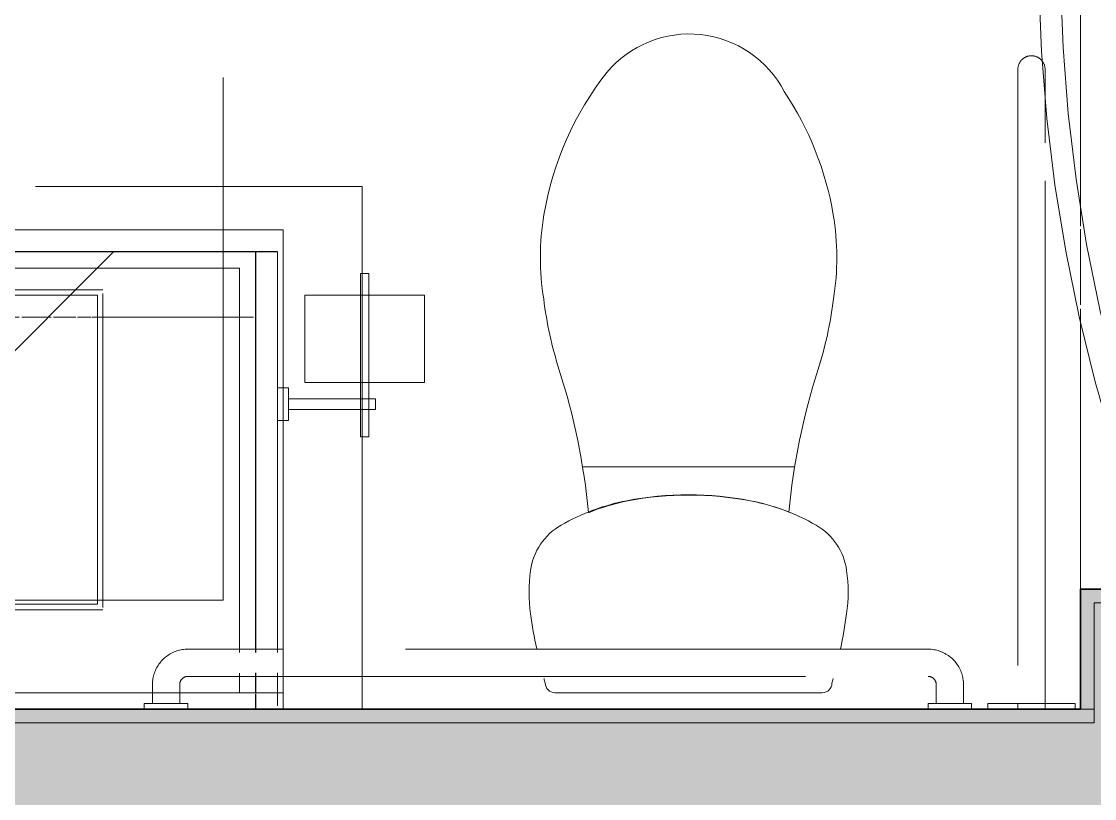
# Model space of a CAD drawing. Header units: inches. Extents: x 6 to 8416, y -388 to 6104.
# Drawn here: x 7450.9 to 7500.19, y 1162.08 to 1197.76 of the extents above; entities that cross this region are included whole.
import ezdxf

# ---------------------------------------------------------------- set-up
doc = ezdxf.new("R2010")
doc.units = ezdxf.units.IN
doc.header["$MEASUREMENT"] = 0
for name, pattern in [('Dash 1_16_', [48, 24, -24]), ('Hidden 1_16_', [36, 24, -12]), ('Hidden 3_16_', [13.5, 9, -4.5])]:
    doc.linetypes.add(name, pattern=pattern)
for name, color, linetype, lineweight in [('A-GENM', 13, 'Continuous', 18), ('A-WALL', 113, 'Continuous', 25), ('A-WALL-PATT', 111, 'Continuous', 35), ('I-WALL', 2, 'Continuous', 25), ('P-SANR-FIXT', 6, 'Continuous', 18), ('Q-CASE', 31, 'Continuous', 18), ('Q-SPCQ', 91, 'Continuous', 18)]:
    doc.layers.add(name, color=color, linetype=linetype, lineweight=lineweight)
pattern_1 = [(45, (-3315.637, -1166.186), (-16.97056, 16.97056), [])]

# ---------------------------------------------------------------- blocks, each defined once
blk = doc.blocks.new('PL BA Toilet-Unit-Two Piece-ICC ADA-AM - ICC Type B_ Side Approach_ Swing Up Bar-V939-LEVEL 3 - PLAN Copy 1 Copy 1')
at = {"layer": 'A-GENM', "linetype": 'Hidden 1_16_', "lineweight": 9}
for p, q in [((0, -5.5), (0, 0)), ((33, 0), (0, 0)), ((33, -24), (33, 0)), ((0, -17.776), (0, -5.5)), ((0, -18.375), (0, -17.776)), ((0, -22.036), (0, -18.566)), ((0, -23.078), (0, -22.178)), ((0, -46.672), (0, -23.078)), ((33, -24), (48, -24)), ((48, -56), (48, -24)), ((0, -47.204), (0, -46.672)), ((39.75, -46.75), (36, -50.5)), ((36.937, -49.563), (39.75, -46.75)), ((41.164, -48.164), (39.75, -46.75)), ((39.75, -46.75), (39.977, -46.977)), ((0, -51.923), (0, -47.263)), ((39.977, -46.977), (40.375, -47.375)), ((40.375, -47.375), (41.164, -48.164)), ((39.828, -49.5), (41.164, -48.164)), ((41.164, -48.164), (39.953, -49.375)), ((36, -50.5), (36.937, -49.563)), ((45.25, -49.5), (39.828, -49.5)), ((39.828, -49.5), (45.25, -49.5)), ((45.25, -51.5), (45.25, -49.5)), ((45.25, -49.5), (45.25, -51.5)), ((36, -50.5), (39.75, -54.25)), ((39.75, -54.25), (36, -50.5)), ((41.164, -52.836), (39.828, -51.5)), ((39.828, -51.5), (45.25, -51.5)), ((40.125, -51.5), (39.828, -51.5)), ((39.977, -51.648), (41.164, -52.836)), ((45.25, -51.5), (40.125, -51.5)), ((0, -56), (0, -51.974)), ((39.75, -54.25), (41.164, -52.836)), ((41.164, -52.836), (39.75, -54.25)), ((0, -56), (48, -56))]:
    blk.add_line(p, q, dxfattribs=at)
blk = doc.blocks.new('GM BA Vanity-Single - Lav Cab _ Apron-ICC ADA-AM - 33_ Sink Cab_End Panel - Forward-V841-LEVEL 3 - PLAN Copy 1 Copy 1')
at = {"layer": 'A-GENM'}
for p, q in [((0.75, 22), (0, 22)), ((0, 22), (0, 16)), ((0, 16), (0, 22)), ((0, 22), (0.75, 22)), ((0.75, 22), (0, 22)), ((0, 22), (0, 16)), ((0, 16), (0, 22)), ((0, 22), (0.75, 22)), ((0.75, 16), (0.75, 22)), ((0.75, 22), (0.75, 16)), ((1, 22), (0.75, 22)), ((0.75, 22), (1, 22)), ((35.25, 22), (1, 22)), ((1, 22), (35.25, 22)), ((35.25, 0.75), (35.25, 22)), ((35.25, 22), (35.25, 2.601)), ((8.281, 4.813), (8.281, 19)), ((8.281, 19), (26.719, 19)), ((26.719, 19), (8.281, 19)), ((8.281, 19), (8.281, 4.813)), ((26.719, 19), (26.719, 4.813)), ((26.719, 4.813), (26.719, 19)), ((0, 16), (0, 0)), ((0, 0.75), (0, 16)), ((0, 16), (0, 0.75)), ((0, 0.75), (0, 16)), ((0.75, 0), (0.75, 16)), ((0.75, 16), (0.75, 0.75)), ((16.746, 4.813), (8.281, 4.813)), ((8.281, 4.813), (16.746, 4.813)), ((16.975, 4.813), (16.746, 4.813)), ((16.746, 4.813), (16.975, 4.813)), ((17.386, 4.813), (16.975, 4.813)), ((16.975, 4.813), (17.386, 4.813)), ((17.999, 4.813), (17.531, 4.813)), ((17.531, 4.813), (17.999, 4.813)), ((18.254, 4.813), (17.999, 4.813)), ((17.999, 4.813), (18.254, 4.813)), ((26.719, 4.813), (18.254, 4.813)), ((18.254, 4.813), (26.719, 4.813)), ((35.25, 1.66), (35.25, 0.75)), ((0, 0), (0, 0.75)), ((35.25, 0.75), (0, 0.75)), ((0, 0.75), (0, 0)), ((0, 0), (0, 0.75)), ((0, 0.75), (0.75, 0.75)), ((0, 0.75), (0, 0)), ((0, 0), (0, 0.75)), ((0.75, 0.75), (0.75, 0)), ((0.75, 0.75), (35.25, 0.75)), ((35.25, 0), (35.25, 0.75)), ((35.25, 0.75), (35.25, 0)), ((35.25, 0), (35.25, 0.75)), ((35.25, 0.75), (35.25, 0)), ((0, 0), (0.75, 0)), ((0.75, 0), (0, 0)), ((0, 0), (35.25, 0)), ((0.75, 0), (0, 0)), ((0, 0), (0.75, 0)), ((0.75, 0), (0, 0)), ((35.25, 0), (0.75, 0)), ((0.75, 0), (35.25, 0)), ((35.25, 0), (0.75, 0))]:
    blk.add_line(p, q, dxfattribs=at)
blk = doc.blocks.new('SE BA Shower Curtain Rod-AM - 1_ Dia__ 76_ AFF-V746-LEVEL 3 - PLAN Copy 1 Copy 1')
at = {"layer": 'Q-SPCQ'}
for p, q in [((0.375, 1.5), (0, 1.5)), ((0, 1.5), (0, 0.75)), ((0, 1.5), (0, -1.5)), ((0.375, -1.5), (0.375, 1.5)), ((0.375, 0.75), (0.375, 1.5)), ((57, 1.5), (56.625, 1.5)), ((56.625, 1.5), (56.625, 0.75)), ((56.625, 1.5), (56.625, -1.5)), ((57, -1.5), (57, 1.5)), ((57, 0.75), (57, 1.5)), ((0, 0.75), (0, -0.75)), ((0.375, 0.605), (0.128, 0.512)), ((0.375, 0.521), (0.375, 0.75)), ((56.998, 0.464), (56.786, 0.544)), ((57, -0.75), (57, 0.75)), ((0.002, 0.464), (0.009, 0.449)), ((0.002, 0.464), (0.009, 0.449)), ((0.009, 0.449), (0.027, 0.402)), ((0.009, 0.449), (0.027, 0.402)), ((0.027, 0.402), (0.057, 0.328)), ((0.027, 0.402), (0.095, 0.232)), ((0.057, 0.328), (0.095, 0.232)), ((0.095, 0.232), (0.14, 0.12)), ((0.095, 0.232), (0.14, 0.12)), ((0.14, 0.12), (0.187, 0)), ((0.14, 0.12), (0.235, -0.12)), ((0.187, 0), (0.235, -0.12)), ((56.72, -0.232), (56.905, 0.232)), ((56.765, -0.12), (56.812, 0)), ((56.812, 0), (56.86, 0.12)), ((56.86, 0.12), (56.905, 0.232)), ((56.905, 0.232), (56.943, 0.328)), ((56.905, 0.232), (56.943, 0.328)), ((56.943, 0.328), (56.973, 0.402)), ((56.943, 0.328), (56.973, 0.402)), ((56.973, 0.402), (56.998, 0.464)), ((56.973, 0.402), (56.991, 0.449)), ((56.991, 0.449), (56.998, 0.464)), ((0.235, -0.12), (0.28, -0.232)), ((0.235, -0.12), (0.28, -0.232)), ((0.28, -0.232), (0.318, -0.328)), ((0.28, -0.232), (0.348, -0.402)), ((0.318, -0.328), (0.348, -0.402)), ((0.348, -0.402), (0.366, -0.449)), ((0.348, -0.402), (0.366, -0.449)), ((0.366, -0.449), (0.373, -0.464)), ((0.366, -0.449), (0.373, -0.464)), ((0.375, -0.75), (0.375, -0.391)), ((56.625, -0.391), (56.625, -0.75)), ((56.627, -0.464), (56.652, -0.402)), ((56.627, -0.464), (56.652, -0.402)), ((56.652, -0.402), (56.682, -0.328)), ((56.652, -0.402), (56.682, -0.328)), ((56.682, -0.328), (56.72, -0.232)), ((56.682, -0.328), (56.72, -0.232)), ((56.72, -0.232), (56.765, -0.12)), ((0, -0.75), (0, -1.5)), ((0.375, -1.5), (0.375, -0.75)), ((56.625, -0.75), (56.625, -1.5)), ((57, -1.5), (57, -0.75)), ((0, -1.5), (0.375, -1.5)), ((56.625, -1.5), (57, -1.5))]:
    blk.add_line(p, q, dxfattribs=at)
at = {"layer": 'Q-SPCQ', "flags": 128}
for points in [[(56.625, 0.604), (54.115, 1.547), (51.191, 2.513), (48.231, 3.362), (45.239, 4.091), (42.221, 4.7), (39.18, 5.189), (36.123, 5.555), (33.053, 5.798), (29.976, 5.919), (26.897, 5.916), (23.82, 5.791), (20.75, 5.542), (17.694, 5.171), (14.654, 4.678), (11.636, 4.063), (8.646, 3.329), (5.687, 2.475), (2.765, 1.504), (0.375, 0.605)], [(0.375, -0.464), (3.218, 0.604), (6.104, 1.558), (9.026, 2.395), (11.978, 3.115), (14.958, 3.716), (17.959, 4.198), (20.976, 4.56), (24.006, 4.8), (27.043, 4.919), (30.083, 4.916), (33.119, 4.792), (36.149, 4.547), (39.166, 4.181), (42.166, 3.694), (45.144, 3.088), (48.096, 2.363), (51.016, 1.52), (53.901, 0.562), (56.625, -0.464)]]:
    blk.add_lwpolyline(points, dxfattribs=at)
blk = doc.blocks.new('z Nested-Toilet-2 Piece - z Nested-Toilet-2 Piece-V976-LEVEL 3 - PLAN Copy 1 Copy 1')
at = {"layer": 'P-SANR-FIXT'}
for p, q in [((-4.871, 11.127), (4.871, 11.127)), ((6.142, 0.75), (-6.142, 0.75))]:
    blk.add_line(p, q, dxfattribs=at)
for centre, radius, start, end in [((0.025, 26.068), 4.932, 27.5724, 140.0633), ((7.716, 20.256), 14.569, 141.9559, 170.343), ((-7.716, 20.256), 14.569, 9.657, 33.7552), ((5.191, 20.738), 11.999, 170.5887, 189.1414), ((-5.191, 20.738), 11.999, 350.8586, 9.4113), ((10.95, 20.977), 17.735, 186.9497, 197.762), ((-10.95, 20.977), 17.735, 342.238, 353.0503), ((-35.243, 6.16), 30.776, 5.3307, 17.7984), ((35.243, 6.16), 30.776, 162.2016, 174.6223), ((-1.009, 0.027), 9.713, 100.8378, 119.9635), ((-0.935, 0.044), 9.694, 100.9973, 112.2131), ((0, -4.969), 14.81, 78.9622, 101.0378), ((0.023, -4.972), 14.801, 78.9962, 100.9333), ((1.009, 0.027), 9.713, 60.0365, 79.1622), ((1.014, 0.023), 9.709, 68.3062, 79.1105), ((-4.438, 5.975), 2.848, 119.9635, 172.0365), ((4.438, 5.975), 2.848, 7.9635, 60.0365), ((-0.11, 5.37), 7.218, 172.0365, 187.9635), ((0.11, 5.37), 7.218, 352.0365, 7.9635), ((15.604, 7.568), 23.085, 187.9635, 192), ((-15.604, 7.568), 23.085, 348, 352.0365), ((15.604, 7.568), 23.085, 195.5011, 196.0365), ((-6.142, 1.191), 0.441, 180, 270), ((6.142, 1.191), 0.441, 270, 0), ((-15.604, 7.568), 23.085, 343.9635, 344.4989)]:
    blk.add_arc(centre, radius, start, end, dxfattribs=at)
blk = doc.blocks.new('z Nested-Toilet Grab Bars - z Nested-Toilet Grab Bars-V977-LEVEL 3 - PLAN Copy 1 Copy 1')
at = {"layer": 'A-GENM', "linetype": 'Dash 1_16_', "lineweight": 9}
for p, q in [((-1.711, 29.691), (-1.699, 29.67)), ((-1.699, 29.67), (-1.687, 29.647)), ((-1.625, 28.707), (-1.625, 28.624)), ((-1.625, 28.601), (-1.625, 28.685)), ((-1.625, 28.624), (-1.625, 28.537)), ((-1.625, 28.513), (-1.625, 28.601)), ((-2.875, 26), (-2.875, 0.25)), ((-2.875, 26), (-2.875, 0.25)), ((-1.625, 0.25), (-1.625, 26)), ((-1.625, 0.25), (-1.625, 26)), ((-36.625, 2.75), (-41, 2.75)), ((-7, 2.75), (-36.625, 2.75)), ((-41, 1.5), (-36.625, 1.5)), ((-36.625, 1.5), (-7, 1.5)), ((-42.625, 1.125), (-42.625, 0.75)), ((-41.375, 0.75), (-41.375, 1.125)), ((-6.625, 1.125), (-6.625, 0.25)), ((-5.375, 0.25), (-5.375, 1.125)), ((-42.625, 0.75), (-42.625, 0.25)), ((-41.375, 0.25), (-41.375, 0.75)), ((-43, 0.25), (-43, 0)), ((-42.901, 0.25), (-43, 0.25)), ((-42.901, 0.25), (-43, 0.25)), ((-42.623, 0.25), (-42.901, 0.25)), ((-42.623, 0.25), (-42.901, 0.25)), ((-42.625, 0.25), (-42.563, 0.25)), ((-42.625, 0.25), (-42.563, 0.25)), ((-42.223, 0.25), (-42.623, 0.25)), ((-42.223, 0.25), (-42.623, 0.25)), ((-42.563, 0.25), (-42.39, 0.25)), ((-42.563, 0.25), (-42.39, 0.25)), ((-42.39, 0.25), (-42.139, 0.25)), ((-42.39, 0.25), (-42.139, 0.25)), ((-41.777, 0.25), (-42.223, 0.25)), ((-41.777, 0.25), (-42.223, 0.25)), ((-42.139, 0.25), (-41.861, 0.25)), ((-42.139, 0.25), (-41.861, 0.25)), ((-41.861, 0.25), (-41.61, 0.25)), ((-41.861, 0.25), (-41.61, 0.25)), ((-41.377, 0.25), (-41.777, 0.25)), ((-41.377, 0.25), (-41.777, 0.25)), ((-41.61, 0.25), (-41.437, 0.25)), ((-41.61, 0.25), (-41.437, 0.25)), ((-41.437, 0.25), (-41.375, 0.25)), ((-41.437, 0.25), (-41.375, 0.25)), ((-41.099, 0.25), (-41.377, 0.25)), ((-41.099, 0.25), (-41.377, 0.25)), ((-41, 0.25), (-41.099, 0.25)), ((-41, 0.25), (-41.099, 0.25)), ((-41, 0), (-41, 0.25)), ((-7, 0.25), (-7, 0)), ((-5, 0.25), (-7, 0.25)), ((-5, 0.25), (-7, 0.25)), ((-6.625, 0.25), (-5.375, 0.25)), ((-6.625, 0.25), (-5.375, 0.25)), ((-5, 0), (-5, 0.25)), ((-2.854, 0.25), (-4.25, 0.25)), ((-4.25, 0.25), (-0.25, 0.25)), ((-4.25, 0.25), (-4.25, 0)), ((-4.25, 0.25), (-4.25, 0)), ((-2.875, 0.25), (-2.875, 0)), ((-2.875, 0.25), (-2.875, 0)), ((-0.25, 0.25), (-1.647, 0.25)), ((-1.625, 0), (-1.625, 0.25)), ((-1.625, 0), (-1.625, 0.25)), ((-0.25, 0.25), (-0.25, 0)), ((-0.25, 0), (-0.25, 0.25)), ((-43, 0), (-41.377, 0)), ((-43, 0), (-42.901, 0)), ((-42.901, 0), (-42.623, 0)), ((-42.623, 0), (-42.223, 0)), ((-42.223, 0), (-41.777, 0)), ((-41.777, 0), (-41.377, 0)), ((-41.377, 0), (-41, 0)), ((-41.377, 0), (-41.099, 0)), ((-41.099, 0), (-41, 0)), ((-7, 0), (-5, 0)), ((-7, 0), (-5, 0)), ((-0.25, 0), (-4.25, 0)), ((-4.25, 0), (-2.854, 0)), ((-2.875, 0), (-2.562, 0)), ((-2.875, 0), (-2.854, 0)), ((-2.875, 0), (-2.854, 0)), ((-2.875, 0), (-2.854, 0)), ((-2.854, 0), (-2.791, 0)), ((-2.854, 0), (-2.791, 0)), ((-2.854, 0), (-2.791, 0)), ((-2.791, 0), (-2.692, 0)), ((-2.791, 0), (-2.692, 0)), ((-2.791, 0), (-2.692, 0)), ((-2.692, 0), (-2.562, 0)), ((-2.692, 0), (-2.562, 0)), ((-2.692, 0), (-2.562, 0)), ((-2.562, 0), (-2.25, 0)), ((-2.562, 0), (-2.412, 0)), ((-2.562, 0), (-2.412, 0)), ((-2.562, 0), (-2.412, 0)), ((-2.412, 0), (-2.25, 0)), ((-2.412, 0), (-2.25, 0)), ((-2.412, 0), (-2.25, 0)), ((-2.25, 0), (-1.709, 0)), ((-2.25, 0), (-2.088, 0)), ((-2.25, 0), (-2.088, 0)), ((-2.25, 0), (-2.088, 0)), ((-2.088, 0), (-1.937, 0)), ((-2.088, 0), (-1.937, 0)), ((-2.088, 0), (-1.937, 0)), ((-1.937, 0), (-1.808, 0)), ((-1.937, 0), (-1.808, 0)), ((-1.937, 0), (-1.808, 0)), ((-1.808, 0), (-1.709, 0)), ((-1.808, 0), (-1.709, 0)), ((-1.808, 0), (-1.709, 0)), ((-1.709, 0), (-1.625, 0)), ((-1.709, 0), (-1.646, 0)), ((-1.709, 0), (-1.646, 0)), ((-1.709, 0), (-1.646, 0)), ((-1.646, 0), (-0.25, 0)), ((-1.646, 0), (-1.625, 0)), ((-1.646, 0), (-1.625, 0)), ((-1.646, 0), (-1.625, 0))]:
    blk.add_line(p, q, dxfattribs=at)
at = {"layer": 'A-GENM', "linetype": 'Dash 1_16_', "lineweight": 9, "flags": 128}
for points in [[(-2.875, 29.375), (-2.875, 29.4), (-2.873, 29.425), (-2.871, 29.45), (-2.867, 29.475), (-2.863, 29.499), (-2.857, 29.524), (-2.851, 29.548), (-2.843, 29.572), (-2.835, 29.595), (-2.826, 29.618), (-2.815, 29.641), (-2.804, 29.664), (-2.792, 29.686), (-2.78, 29.707), (-2.766, 29.728), (-2.751, 29.748), (-2.736, 29.768), (-2.72, 29.787), (-2.703, 29.806), (-2.685, 29.823), (-2.667, 29.84), (-2.648, 29.857), (-2.629, 29.872), (-2.608, 29.887), (-2.588, 29.901), (-2.566, 29.914), (-2.545, 29.926), (-2.522, 29.938), (-2.5, 29.948), (-2.476, 29.958), (-2.453, 29.966), (-2.429, 29.974), (-2.405, 29.98), (-2.381, 29.986), (-2.356, 29.991), (-2.332, 29.995), (-2.307, 29.997), (-2.282, 29.999), (-2.257, 30), (-2.25, 30)], [(-2.25, 30), (-2.225, 30), (-2.2, 29.998), (-2.175, 29.996), (-2.15, 29.992), (-2.126, 29.988), (-2.101, 29.982), (-2.077, 29.976), (-2.053, 29.968), (-2.03, 29.96), (-2.007, 29.951), (-1.984, 29.94), (-1.961, 29.929), (-1.939, 29.917), (-1.918, 29.905), (-1.897, 29.891), (-1.877, 29.876), (-1.857, 29.861), (-1.838, 29.845), (-1.819, 29.828), (-1.802, 29.81), (-1.785, 29.792), (-1.768, 29.773), (-1.753, 29.754)], [(-1.753, 29.754), (-1.738, 29.733), (-1.724, 29.713), (-1.711, 29.691)], [(-1.687, 29.647), (-1.677, 29.625), (-1.667, 29.601), (-1.659, 29.578), (-1.651, 29.554), (-1.645, 29.53), (-1.639, 29.506), (-1.634, 29.481), (-1.63, 29.457), (-1.628, 29.432), (-1.626, 29.407), (-1.625, 29.382), (-1.625, 29.375)], [(-2.875, 29.375), (-2.875, 29.372), (-2.875, 29.364), (-2.875, 29.351), (-2.875, 29.332), (-2.875, 29.308), (-2.875, 29.278), (-2.875, 29.244), (-2.875, 29.204), (-2.875, 29.159), (-2.875, 29.109), (-2.875, 29.054), (-2.875, 28.994), (-2.875, 28.929), (-2.875, 28.859), (-2.875, 28.786), (-2.875, 28.707), (-2.875, 28.624), (-2.875, 28.537), (-2.875, 28.446), (-2.875, 28.351), (-2.875, 28.253), (-2.875, 28.15), (-2.875, 28.045), (-2.875, 27.936), (-2.875, 27.824), (-2.875, 27.708), (-2.875, 27.591), (-2.875, 27.47), (-2.875, 27.348), (-2.875, 27.223), (-2.875, 27.096), (-2.875, 26.968), (-2.875, 26.838), (-2.875, 26.706), (-2.875, 26.574), (-2.875, 26.44), (-2.875, 26.306), (-2.875, 26.171), (-2.875, 26.036), (-2.875, 26)], [(-2.875, 26), (-2.875, 26.135), (-2.875, 26.27), (-2.875, 26.404), (-2.875, 26.538), (-2.875, 26.671), (-2.875, 26.802), (-2.875, 26.933), (-2.875, 27.062), (-2.875, 27.189), (-2.875, 27.314), (-2.875, 27.438), (-2.875, 27.559), (-2.875, 27.677), (-2.875, 27.793), (-2.875, 27.906), (-2.875, 28.016), (-2.875, 28.122), (-2.875, 28.225), (-2.875, 28.325), (-2.875, 28.421), (-2.875, 28.513), (-2.875, 28.601), (-2.875, 28.685), (-2.875, 28.765), (-2.875, 28.84), (-2.875, 28.911), (-2.875, 28.977), (-2.875, 29.038), (-2.875, 29.094), (-2.875, 29.146), (-2.875, 29.192), (-2.875, 29.233), (-2.875, 29.269), (-2.875, 29.3), (-2.875, 29.326), (-2.875, 29.346), (-2.875, 29.361), (-2.875, 29.371), (-2.875, 29.375)], [(-1.625, 29.375), (-1.625, 29.372), (-1.625, 29.364), (-1.625, 29.351), (-1.625, 29.332), (-1.625, 29.308), (-1.625, 29.278), (-1.625, 29.244), (-1.625, 29.204), (-1.625, 29.159), (-1.625, 29.109), (-1.625, 29.054), (-1.625, 28.994), (-1.625, 28.929), (-1.625, 28.859), (-1.625, 28.786), (-1.625, 28.707)], [(-1.625, 28.685), (-1.625, 28.765), (-1.625, 28.84), (-1.625, 28.911), (-1.625, 28.977), (-1.625, 29.038), (-1.625, 29.094), (-1.625, 29.146), (-1.625, 29.192), (-1.625, 29.233), (-1.625, 29.269), (-1.625, 29.3), (-1.625, 29.326), (-1.625, 29.346), (-1.625, 29.361), (-1.625, 29.371), (-1.625, 29.375)], [(-1.625, 28.537), (-1.625, 28.446), (-1.625, 28.351), (-1.625, 28.253), (-1.625, 28.15)], [(-1.625, 28.225), (-1.625, 28.325), (-1.625, 28.421), (-1.625, 28.513)], [(-1.625, 26), (-1.625, 26.135), (-1.625, 26.27), (-1.625, 26.404), (-1.625, 26.538), (-1.625, 26.671), (-1.625, 26.802), (-1.625, 26.933), (-1.625, 27.062), (-1.625, 27.189), (-1.625, 27.314), (-1.625, 27.438), (-1.625, 27.559), (-1.625, 27.677), (-1.625, 27.793), (-1.625, 27.906), (-1.625, 28.016), (-1.625, 28.122), (-1.625, 28.225)], [(-1.625, 28.15), (-1.625, 28.045), (-1.625, 27.936), (-1.625, 27.824), (-1.625, 27.708), (-1.625, 27.591), (-1.625, 27.47), (-1.625, 27.348), (-1.625, 27.223), (-1.625, 27.096), (-1.625, 26.968), (-1.625, 26.838), (-1.625, 26.706), (-1.625, 26.574), (-1.625, 26.44), (-1.625, 26.306), (-1.625, 26.171), (-1.625, 26.036), (-1.625, 26)], [(-41, 2.75), (-41.065, 2.749), (-41.13, 2.745), (-41.195, 2.738), (-41.259, 2.729), (-41.323, 2.718), (-41.386, 2.703), (-41.449, 2.687), (-41.511, 2.668), (-41.572, 2.646), (-41.633, 2.622), (-41.692, 2.595), (-41.75, 2.566), (-41.807, 2.535), (-41.863, 2.502), (-41.918, 2.466), (-41.97, 2.428), (-42.022, 2.389), (-42.072, 2.347), (-42.119, 2.303), (-42.166, 2.257), (-42.21, 2.21), (-42.252, 2.16), (-42.293, 2.109), (-42.331, 2.057), (-42.367, 2.003), (-42.401, 1.948), (-42.433, 1.891), (-42.463, 1.833), (-42.49, 1.774), (-42.515, 1.714), (-42.537, 1.653), (-42.557, 1.591), (-42.574, 1.528), (-42.589, 1.465), (-42.601, 1.401), (-42.611, 1.337), (-42.618, 1.272), (-42.623, 1.208), (-42.625, 1.143), (-42.625, 1.125)], [(-5.375, 1.125), (-5.376, 1.19), (-5.38, 1.255), (-5.387, 1.32), (-5.396, 1.384), (-5.407, 1.448), (-5.422, 1.511), (-5.438, 1.574), (-5.457, 1.636), (-5.479, 1.697), (-5.503, 1.758), (-5.53, 1.817), (-5.559, 1.875), (-5.59, 1.932), (-5.623, 1.988), (-5.659, 2.043), (-5.697, 2.095), (-5.736, 2.147), (-5.778, 2.197), (-5.822, 2.244), (-5.868, 2.291), (-5.915, 2.335), (-5.965, 2.377), (-6.016, 2.418), (-6.068, 2.456), (-6.122, 2.492), (-6.177, 2.526), (-6.234, 2.558), (-6.292, 2.588), (-6.351, 2.615), (-6.411, 2.64), (-6.472, 2.662), (-6.534, 2.682), (-6.597, 2.699), (-6.66, 2.714), (-6.724, 2.726), (-6.788, 2.736), (-6.853, 2.743), (-6.917, 2.748), (-6.982, 2.75), (-7, 2.75)], [(-41.375, 1.125), (-41.375, 1.14), (-41.374, 1.155), (-41.372, 1.17), (-41.37, 1.185), (-41.368, 1.2), (-41.364, 1.214), (-41.36, 1.229), (-41.356, 1.243), (-41.351, 1.257), (-41.345, 1.271), (-41.339, 1.285), (-41.333, 1.298), (-41.325, 1.311), (-41.318, 1.324), (-41.31, 1.337), (-41.301, 1.349), (-41.292, 1.361), (-41.282, 1.372), (-41.272, 1.383), (-41.261, 1.394), (-41.25, 1.404), (-41.239, 1.414), (-41.227, 1.423), (-41.215, 1.432), (-41.203, 1.441), (-41.19, 1.448), (-41.177, 1.456), (-41.163, 1.463), (-41.15, 1.469), (-41.136, 1.475), (-41.122, 1.48), (-41.108, 1.484), (-41.093, 1.488), (-41.078, 1.492), (-41.064, 1.495), (-41.049, 1.497), (-41.034, 1.498), (-41.019, 1.5), (-41.004, 1.5), (-41, 1.5)], [(-7, 1.5), (-6.985, 1.5), (-6.97, 1.499), (-6.955, 1.497), (-6.94, 1.495), (-6.925, 1.493), (-6.911, 1.489), (-6.896, 1.485), (-6.882, 1.481), (-6.868, 1.476), (-6.854, 1.47), (-6.84, 1.464), (-6.827, 1.458), (-6.814, 1.45), (-6.801, 1.443), (-6.788, 1.435), (-6.776, 1.426), (-6.764, 1.417), (-6.753, 1.407), (-6.742, 1.397), (-6.731, 1.386), (-6.721, 1.375), (-6.711, 1.364), (-6.702, 1.352), (-6.693, 1.34), (-6.684, 1.328), (-6.677, 1.315), (-6.669, 1.302), (-6.662, 1.288), (-6.656, 1.275), (-6.65, 1.261), (-6.645, 1.247), (-6.641, 1.233), (-6.637, 1.218), (-6.633, 1.203), (-6.63, 1.189), (-6.628, 1.174), (-6.627, 1.159), (-6.625, 1.144), (-6.625, 1.129), (-6.625, 1.125)]]:
    blk.add_lwpolyline(points, dxfattribs=at)
blk = doc.blocks.new('z Nested-Lav Basin-Rectangular - Rectangular-V673-LEVEL 3 - PLAN Copy 1 Copy 1')
at = {"layer": 'P-SANR-FIXT', "lineweight": 9}
for p, q in [((-9.469, 7.301), (9.469, 7.301)), ((-9.231, 7.301), (-9.469, 7.301)), ((-9.469, 7.141), (-9.469, -7.282)), ((-8.531, 7.301), (-9.231, 7.301)), ((-9.219, -7.137), (-9.219, 7.051)), ((-9.219, 7.051), (9.219, 7.051)), ((-9.219, 7.051), (-8.988, 7.051)), ((-8.988, 7.051), (-8.306, 7.051)), ((-7.403, 7.301), (-8.531, 7.301)), ((-8.306, 7.051), (-7.208, 7.051)), ((-5.904, 7.301), (-7.403, 7.301)), ((-7.208, 7.051), (-5.748, 7.051)), ((-4.108, 7.301), (-5.904, 7.301)), ((-5.748, 7.051), (-4, 7.051)), ((-2.107, 7.301), (-4.108, 7.301)), ((-4, 7.051), (-2.051, 7.051)), ((0, 7.301), (-2.107, 7.301)), ((-2.051, 7.051), (0, 7.051)), ((2.107, 7.301), (0, 7.301)), ((0, 7.051), (2.051, 7.051)), ((2.051, 7.051), (4, 7.051)), ((4.108, 7.301), (2.107, 7.301)), ((4, 7.051), (5.748, 7.051)), ((5.904, 7.301), (4.108, 7.301)), ((5.748, 7.051), (7.208, 7.051)), ((7.403, 7.301), (5.904, 7.301)), ((7.208, 7.051), (8.306, 7.051)), ((8.531, 7.301), (7.403, 7.301)), ((8.306, 7.051), (8.988, 7.051)), ((9.231, 7.301), (8.531, 7.301)), ((8.988, 7.051), (9.219, 7.051)), ((9.219, 7.051), (9.219, -7.137)), ((9.469, 7.301), (9.231, 7.301)), ((9.469, -7.278), (9.469, 7.139)), ((-9.469, -7.387), (-9.231, -7.387)), ((-0.764, -7.387), (-9.469, -7.387)), ((-9.231, -7.387), (-8.531, -7.387)), ((-0.754, -7.137), (-9.219, -7.137)), ((-8.988, -7.137), (-9.219, -7.137)), ((-8.306, -7.137), (-8.988, -7.137)), ((-8.531, -7.387), (-7.403, -7.387)), ((-7.208, -7.137), (-8.306, -7.137)), ((-7.403, -7.387), (-5.904, -7.387)), ((-5.748, -7.137), (-7.208, -7.137)), ((-5.904, -7.387), (-4.108, -7.387)), ((-4, -7.137), (-5.748, -7.137)), ((-4.108, -7.387), (-2.107, -7.387)), ((-2.051, -7.137), (-4, -7.137)), ((-2.107, -7.387), (-0.768, -7.387)), ((-0.759, -7.137), (-2.051, -7.137)), ((-0.768, -7.387), (-0.537, -7.387)), ((-0.534, -7.387), (-0.764, -7.387)), ((-0.528, -7.137), (-0.759, -7.137)), ((-0.525, -7.137), (-0.754, -7.137)), ((-0.537, -7.387), (-0.073, -7.387)), ((-0.073, -7.387), (-0.534, -7.387)), ((-0.114, -7.137), (-0.528, -7.137)), ((-0.114, -7.137), (-0.525, -7.137)), ((0.499, -7.137), (0.031, -7.137)), ((0.501, -7.137), (0.031, -7.137)), ((0.032, -7.387), (0.51, -7.387)), ((0.508, -7.387), (0.032, -7.387)), ((0.754, -7.137), (0.499, -7.137)), ((0.759, -7.137), (0.501, -7.137)), ((0.764, -7.387), (0.508, -7.387)), ((0.51, -7.387), (0.768, -7.387)), ((9.219, -7.137), (0.754, -7.137)), ((2.051, -7.137), (0.759, -7.137)), ((9.469, -7.387), (0.764, -7.387)), ((0.768, -7.387), (2.107, -7.387)), ((4, -7.137), (2.051, -7.137)), ((2.107, -7.387), (4.108, -7.387)), ((5.748, -7.137), (4, -7.137)), ((4.108, -7.387), (5.904, -7.387)), ((7.208, -7.137), (5.748, -7.137)), ((5.904, -7.387), (7.403, -7.387)), ((8.306, -7.137), (7.208, -7.137)), ((7.403, -7.387), (8.531, -7.387)), ((8.988, -7.137), (8.306, -7.137)), ((8.531, -7.387), (9.231, -7.387)), ((9.219, -7.137), (8.988, -7.137)), ((9.231, -7.387), (9.469, -7.387))]:
    blk.add_line(p, q, dxfattribs=at)
at = {"layer": 'P-SANR-FIXT'}
blk.add_circle((0, -2.637), 0.875, dxfattribs=at)
at = {"layer": 'P-SANR-FIXT', "lineweight": 9}
for points in [[(-0.875, -2.637), (-0.875, -2.535), (-0.839, -2.331), (-0.684, -2.062), (-0.447, -1.863), (-0.155, -1.757), (0.155, -1.757), (0.447, -1.863), (0.684, -2.063), (0.839, -2.331), (0.875, -2.535), (0.875, -2.637)], [(-0.438, -1.879), (-0.526, -1.93), (-0.605, -1.996), (-0.67, -2.074)], [(-0.152, -1.775), (-0.252, -1.793), (-0.349, -1.828), (-0.438, -1.879)], [(0.152, -1.775), (0.052, -1.757), (-0.052, -1.757), (-0.152, -1.775)], [(0.438, -1.879), (0.349, -1.828), (0.252, -1.793), (0.152, -1.775)], [(0.67, -2.074), (0.605, -1.996), (0.526, -1.93), (0.438, -1.879)], [(-0.822, -2.337), (-0.857, -2.433), (-0.875, -2.535), (-0.875, -2.637)], [(-0.67, -2.074), (-0.736, -2.152), (-0.787, -2.242), (-0.822, -2.337)], [(0.822, -2.337), (0.787, -2.242), (0.736, -2.152), (0.67, -2.074)], [(0.875, -2.637), (0.875, -2.535), (0.857, -2.433), (0.822, -2.337)], [(-0.875, -2.637), (-0.875, -2.738), (-0.857, -2.84), (-0.822, -2.936)], [(0.875, -2.637), (0.875, -2.738), (0.839, -2.942), (0.684, -3.21), (0.447, -3.41), (0.155, -3.516), (-0.155, -3.516), (-0.447, -3.41), (-0.684, -3.211), (-0.839, -2.942), (-0.875, -2.738), (-0.875, -2.637)], [(-0.822, -2.936), (-0.787, -3.032), (-0.736, -3.121), (-0.67, -3.199)], [(0.67, -3.199), (0.736, -3.121), (0.787, -3.031), (0.822, -2.936)], [(0.822, -2.936), (0.857, -2.84), (0.875, -2.738), (0.875, -2.637)], [(-0.67, -3.199), (-0.605, -3.277), (-0.526, -3.343), (-0.438, -3.394)], [(-0.438, -3.394), (-0.349, -3.445), (-0.252, -3.481), (-0.152, -3.498)], [(0.152, -3.498), (0.252, -3.481), (0.349, -3.445), (0.438, -3.394)], [(0.438, -3.394), (0.526, -3.343), (0.605, -3.277), (0.67, -3.199)], [(-0.152, -3.498), (-0.052, -3.516), (0.052, -3.516), (0.152, -3.498)]]:
    blk.add_open_spline(points, degree=3, dxfattribs=at)
blk = doc.blocks.new('z Nested-Clearance-Plumbing-AM - Clearance-V313-LEVEL 3 - PLAN Copy 1 Copy 1')
at = {"layer": 'A-GENM', "linetype": 'Hidden 1_16_', "lineweight": 9}
for p, q in [((15, 48), (-15, 48)), ((-15, 48), (-15, 0)), ((15, 0), (15, 48)), ((-15, 0), (-0.748, 0)), ((-0.748, 0), (-0.518, 0)), ((-0.518, 0), (0.492, 0)), ((0.492, 0), (0.748, 0)), ((0.748, 0), (15, 0))]:
    blk.add_line(p, q, dxfattribs=at)
blk = doc.blocks.new('CW BA Var LW - Double Doors _ Apron - AM - W x H x 21_ D - 5 1_2_ Apron-V1306-LEVEL 3 - PLAN Copy 1 Copy 1')
at = {"layer": 'Q-CASE', "lineweight": 9}
h = blk.add_hatch(dxfattribs=at)
h.set_pattern_fill('FP_101', color=256, style=0, pattern_type=2)
h.set_pattern_definition(pattern_1)
h.paths.add_polyline_path([(18.738, 0), (18.738, 21), (-14.262, 21), (-14.262, 0), (17.988, 0)])
h.paths.add_polyline_path([(11.456, 0.75), (-13.512, 0.75), (-13.512, 20.25), (17.988, 20.25), (17.988, 0.75)])
h = blk.add_hatch(dxfattribs=at)
h.set_pattern_fill('FP_101', color=256, style=0, pattern_type=2)
h.set_pattern_definition(pattern_1)
h.paths.add_polyline_path([(11.456, 0.75), (17.988, 0.75), (17.988, 20.25), (-13.512, 20.25), (-13.512, 0.75), (3.658, 0.75)])
for p, q in [((-14.262, 16), (-14.262, 21)), ((-14.262, 21), (-14.262, 16)), ((-14.262, 21), (18.738, 21)), ((-14.262, 21), (18.738, 21)), ((-14.262, 21), (18.738, 21)), ((18.738, 2.688), (18.738, 21)), ((18.738, 21), (18.738, 2.601)), ((-13.512, 0.75), (-13.512, 20.25)), ((-13.512, 20.25), (17.988, 20.25)), ((17.988, 20.25), (-13.512, 20.25)), ((-13.512, 20.25), (-13.512, 0.75)), ((17.988, 20.25), (17.988, 2.601)), ((17.988, 2.688), (17.988, 20.25)), ((-14.262, 16), (-14.262, 18)), ((-14.262, 18), (-14.262, 16)), ((-14.151, 18), (-13.335, 18)), ((-14.151, 18), (-13.335, 18)), ((-13.213, 18), (-7.209, 18)), ((-13.213, 18), (-7.209, 18)), ((-7.209, 18), (-6.981, 18)), ((-7.209, 18), (-6.981, 18)), ((-6.965, 18), (-6.75, 18)), ((-6.965, 18), (-6.75, 18)), ((-6.702, 18), (-6.068, 18)), ((-6.702, 18), (-6.068, 18)), ((-5.991, 18), (-4.97, 18)), ((-5.991, 18), (-4.97, 18)), ((-4.867, 18), (-3.51, 18)), ((-4.867, 18), (-3.51, 18)), ((-3.387, 18), (-1.762, 18)), ((-3.387, 18), (-1.762, 18)), ((-1.625, 18), (0.186, 18)), ((-1.625, 18), (0.186, 18)), ((0.338, 18), (2.164, 18)), ((0.338, 18), (2.164, 18)), ((2.311, 18), (4.138, 18)), ((2.311, 18), (4.138, 18)), ((4.289, 18), (6.1, 18)), ((4.289, 18), (6.1, 18)), ((6.238, 18), (7.862, 18)), ((6.238, 18), (7.862, 18)), ((7.986, 18), (9.342, 18)), ((7.986, 18), (9.342, 18)), ((9.445, 18), (10.466, 18)), ((9.445, 18), (10.466, 18)), ((10.544, 18), (11.177, 18)), ((10.544, 18), (11.177, 18)), ((11.225, 18), (11.44, 18)), ((11.225, 18), (11.44, 18)), ((11.456, 18), (11.685, 18)), ((11.456, 18), (11.685, 18)), ((11.685, 18), (17.988, 18)), ((11.685, 18), (17.988, 18)), ((18.002, 18), (18.627, 18)), ((18.002, 18), (18.627, 18)), ((18.738, 2.688), (18.738, 18)), ((18.738, 18), (18.738, 2.688)), ((-14.262, 0.75), (-14.262, 16)), ((-14.262, 16), (-14.262, 0.75)), ((-14.262, 0.75), (-14.262, 16)), ((-14.262, 16), (-14.262, 0.75)), ((17.988, 1.655), (17.988, 0.75)), ((18.738, 1.657), (18.738, 0.75)), ((17.988, 0.75), (17.988, 1.4)), ((18.738, 0.75), (18.738, 1.4)), ((18.738, 0.75), (18.738, 1.4)), ((18.738, 1.4), (18.738, 0.75)), ((-14.262, 0), (-14.262, 0.581)), ((-14.262, 0.581), (-14.262, 0)), ((-14.262, 0), (-14.262, 0.581)), ((-14.262, 0.581), (-14.262, 0)), ((17.988, 0.75), (-13.512, 0.75)), ((-13.512, 0.75), (17.988, 0.75)), ((18.738, 0), (18.738, 0.705)), ((18.738, 0.705), (18.738, 0)), ((18.738, 0), (18.738, 0.705)), ((18.738, 0.705), (18.738, 0)), ((18.738, 0), (-14.262, 0)), ((-14.262, 0), (18.738, 0)), ((18.738, 0), (-14.262, 0)), ((-14.262, 0), (18.738, 0))]:
    blk.add_line(p, q, dxfattribs=at)
at = {"layer": 'Q-CASE', "lineweight": 25}
for p, q in [((18.738, 21), (-14.262, 21)), ((-14.262, 21), (-14.262, 16)), ((18.738, 2.601), (18.738, 21)), ((-14.262, 16), (-14.262, 0.75)), ((18.738, 0.75), (18.738, 1.657)), ((-14.262, 0.581), (-14.262, 0)), ((18.738, 0), (18.738, 0.705)), ((-14.262, 0), (18.738, 0))]:
    blk.add_line(p, q, dxfattribs=at)
at = {"layer": 'Q-CASE', "linetype": 'Hidden 3_16_', "lineweight": 9}
for p, q in [((-14.262, 16), (-14.262, 21)), ((-14.262, 21), (-14.262, 18)), ((-14.262, 21), (18.738, 21)), ((-14.262, 21), (18.738, 21)), ((18.738, 18), (18.738, 21)), ((18.738, 21), (18.738, 2.688)), ((-13.512, 0.75), (-13.512, 20.25)), ((-13.512, 20.25), (17.988, 20.25)), ((17.988, 20.25), (-13.512, 20.25)), ((-13.512, 20.25), (-13.512, 0.75)), ((17.988, 20.25), (17.988, 2.688)), ((17.988, 2.688), (17.988, 20.25)), ((-14.262, 18), (-14.262, 16)), ((-14.151, 18), (-13.335, 18)), ((-14.151, 18), (-13.335, 18)), ((-13.213, 18), (-7.209, 18)), ((-13.213, 18), (-7.209, 18)), ((-7.209, 18), (-6.981, 18)), ((-7.209, 18), (-6.981, 18)), ((-6.965, 18), (-6.75, 18)), ((-6.965, 18), (-6.75, 18)), ((-6.702, 18), (-6.068, 18)), ((-6.702, 18), (-6.068, 18)), ((-5.991, 18), (-4.97, 18)), ((-5.991, 18), (-4.97, 18)), ((-4.867, 18), (-3.51, 18)), ((-4.867, 18), (-3.51, 18)), ((-3.387, 18), (-1.762, 18)), ((-3.387, 18), (-1.762, 18)), ((-1.625, 18), (0.186, 18)), ((-1.625, 18), (0.186, 18)), ((0.338, 18), (2.164, 18)), ((0.338, 18), (2.164, 18)), ((2.311, 18), (4.138, 18)), ((2.311, 18), (4.138, 18)), ((4.289, 18), (6.1, 18)), ((4.289, 18), (6.1, 18)), ((6.238, 18), (7.862, 18)), ((6.238, 18), (7.862, 18)), ((7.986, 18), (9.342, 18)), ((7.986, 18), (9.342, 18)), ((9.445, 18), (10.466, 18)), ((9.445, 18), (10.466, 18)), ((10.544, 18), (11.177, 18)), ((10.544, 18), (11.177, 18)), ((11.225, 18), (11.44, 18)), ((11.225, 18), (11.44, 18)), ((11.456, 18), (11.685, 18)), ((11.456, 18), (11.685, 18)), ((11.685, 18), (17.988, 18)), ((11.685, 18), (17.988, 18)), ((18.002, 18), (18.627, 18)), ((18.002, 18), (18.627, 18)), ((18.738, 2.688), (18.738, 18)), ((-14.262, 0.75), (-14.262, 16)), ((-14.262, 16), (-14.262, 0.75)), ((17.988, 1.4), (17.988, 0.75)), ((17.988, 0.75), (17.988, 1.4)), ((18.738, 0.75), (18.738, 1.4)), ((18.738, 1.4), (18.738, 0.75)), ((-14.262, 0), (-14.262, 0.581)), ((-14.262, 0.581), (-14.262, 0)), ((17.988, 0.75), (-13.512, 0.75)), ((-13.512, 0.75), (17.988, 0.75)), ((18.738, 0), (18.738, 0.705)), ((18.738, 0.705), (18.738, 0)), ((18.738, 0), (-14.262, 0)), ((-14.262, 0), (18.738, 0))]:
    blk.add_line(p, q, dxfattribs=at)
blk = doc.blocks.new('CW Var Filler - AM - W x H x 21_ D-V1307-LEVEL 3 - PLAN Copy 1 Copy 1')
at = {"layer": 'Q-CASE', "lineweight": 9}
for p, q in [((18.488, 21.004), (19.488, 21.004)), ((18.488, 21.004), (19.488, 21.004)), ((18.488, 2.601), (18.488, 21)), ((18.488, 21), (18.488, 18)), ((18.488, 21), (19.488, 21)), ((18.488, 21), (19.488, 21)), ((19.488, 21), (19.488, 2.688)), ((19.488, 21), (19.488, 2.601)), ((18.488, 18), (18.488, 2.688)), ((18.488, 0.75), (18.488, 1.657)), ((19.488, 1.659), (19.488, 0.75)), ((18.488, 1.4), (18.488, 0.75)), ((19.488, 1.4), (19.488, 0.75)), ((18.488, 0), (18.488, 0.705)), ((18.488, 0.705), (18.488, 0)), ((19.488, 0.75), (19.488, 0.141)), ((19.488, 0.75), (19.488, 0.141)), ((19.488, 0), (18.488, 0)), ((18.488, 0), (19.488, 0))]:
    blk.add_line(p, q, dxfattribs=at)
blk = doc.blocks.new('SE BA Toilet Paper Holder-AM - 6_ W x 4 1_2_ D_ 19_ AFF-V1273-LEVEL 3 - PLAN Copy 1 Copy 1')
at = {"layer": 'Q-SPCQ'}
for p, q in [((-1, 6.75), (-5, 6.75)), ((-5, 6.75), (-5, 1.25)), ((-5, 6.75), (-5, 4.712)), ((-1, 4.712), (-1, 6.75)), ((-1, 1.25), (-1, 6.75)), ((-5, 4.154), (-5, 4.594)), ((-5, 3.406), (-5, 4.594)), ((-1, 4.594), (-1, 3.406)), ((-1, 4.594), (-1, 4.154)), ((-0.25, 4.5), (-0.25, 0.5)), ((-0.25, 4.5), (0, 4.5)), ((-0.217, 4.5), (0, 4.5)), ((0, 4.5), (0.217, 4.5)), ((0, 4.5), (0.25, 4.5)), ((0.25, 0.5), (0.25, 4.5)), ((-5, 4.187), (-6, 4.187)), ((-6, 4.187), (-6, 4)), ((-6, 4.162), (-6, 4)), ((-6, 4), (-6, 3.838)), ((-6, 4), (-6, 3.812)), ((-1, 4.187), (-5, 4.187)), ((-5, 4), (-5, 4.154)), ((-5, 3.846), (-5, 4)), ((0.25, 4.187), (-1, 4.187)), ((-1, 4.154), (-1, 4)), ((-1, 4), (-1, 3.846)), ((1.5, 4.187), (0.25, 4.187)), ((1.5, 4), (1.5, 4.187)), ((1.5, 3.812), (1.5, 4)), ((-6, 3.812), (-5, 3.812)), ((-5, 3.406), (-5, 3.846)), ((-5, 3.812), (-1, 3.812)), ((-1, 3.846), (-1, 3.406)), ((-1, 3.812), (0.25, 3.812)), ((0.25, 3.812), (1.5, 3.812)), ((-5, 3.288), (-5, 1.25)), ((-1, 1.25), (-1, 3.288)), ((-5, 1.25), (-1, 1.25)), ((-0.75, 0.5), (-0.75, 0.25)), ((0, 0.5), (-0.75, 0.5)), ((0, 0.5), (-0.25, 0.5)), ((0, 0.5), (-0.236, 0.5)), ((0, 0.5), (-0.217, 0.5)), ((0.217, 0.5), (0, 0.5)), ((0.25, 0.5), (0, 0.5)), ((0.236, 0.5), (0, 0.5)), ((0.75, 0.5), (0, 0.5)), ((0.75, 0.25), (0.75, 0.5)), ((-0.75, 0.25), (-0.75, 0)), ((0.75, 0), (0.75, 0.25)), ((-0.53, 0), (-0.75, 0)), ((-0.53, 0), (-0.75, 0)), ((0, 0), (-0.53, 0)), ((0, 0), (-0.53, 0)), ((0.53, 0), (0, 0)), ((0.53, 0), (0, 0)), ((0.75, 0), (0.53, 0)), ((0.75, 0), (0.53, 0))]:
    blk.add_line(p, q, dxfattribs=at)

msp = doc.modelspace()

# ---------------------------------------------------------------- hatches: boundary and pattern name
at = {"layer": 'A-WALL-PATT', "transparency": 33554560}
h = msp.add_hatch(color=10, dxfattribs=at)
h.paths.add_polyline_path([(7500.16533733, 1154.56077679), (7500.16533733, 1159.43577679), (7499.54033733, 1159.43577679), (7499.54033733, 1154.56077679)])
h.paths.add_polyline_path([(7499.54033733, 1166.18577679), (7500.16533733, 1166.18577679), (7500.16533733, 1171.68577679), (7499.54033733, 1171.68577679), (7499.54033733, 1167.58593581)])
for points in [[(7532.91533733, 1171.06077679), (7532.91533733, 1171.68577679), (7500.16533733, 1171.68577679), (7500.16533733, 1171.06077679), (7530.94178685, 1171.06077679)], [(7500.16533733, 1165.56077679), (7500.16533733, 1166.18577679), (7427.66533733, 1166.18577679), (7427.66533733, 1165.56077679), (7499.54033733, 1165.56077679)]]:
    msp.add_hatch(color=10, dxfattribs=at).paths.add_polyline_path(points)
at = {"layer": 'I-WALL', "transparency": 33554560}
for points in [[(7503.66533733, 1158.06077679), (7503.66533733, 1171.06077679), (7500.16533733, 1171.06077679), (7500.16533733, 1158.06077679)], [(7499.54033733, 1160.06077679), (7500.16533733, 1160.06077679), (7500.16533733, 1165.56077679), (7427.04033733, 1165.56077679), (7427.04033733, 1160.06077679), (7497.19928685, 1160.06077679)]]:
    msp.add_hatch(color=10, dxfattribs=at).paths.add_polyline_path(points)

# ---------------------------------------------------------------- linework, layer by layer
at = {"layer": 'A-WALL', "lineweight": 9}
for p, q in [((7500.16533733, 1171.06077679), (7500.16533733, 1165.56077679)), ((7533.54033733, 1171.06077679), (7500.16533733, 1171.06077679)), ((7500.16533733, 1166.18577679), (7499.54033733, 1166.18577679)), ((7500.16533733, 1165.56077679), (7427.04033733, 1165.56077679))]:
    msp.add_line(p, q, dxfattribs=at)
at = {"layer": 'I-WALL', "lineweight": 35}
for p, q in [((7499.54033733, 1171.68577679), (7499.54033733, 1166.18577679)), ((7532.91533733, 1171.68577679), (7499.54033733, 1171.68577679)), ((7499.54033733, 1166.18577679), (7427.66533733, 1166.18577679))]:
    msp.add_line(p, q, dxfattribs=at)

# ---------------------------------------------------------------- block references
at = {"layer": 'A-GENM', "linetype": 'Hidden 1_16_', "lineweight": 9}
msp.add_blockref('z Nested-Clearance-Plumbing-AM - Clearance-V313-LEVEL 3 - PLAN Copy 1 Copy 1', (7445.16533733, 1171.18577679), dxfattribs=at)
at = {"layer": 'A-GENM', "linetype": 'Dash 1_16_', "lineweight": 9}
msp.add_blockref('z Nested-Toilet Grab Bars - z Nested-Toilet Grab Bars-V977-LEVEL 3 - PLAN Copy 1 Copy 1', (7499.54033733, 1166.18577679), dxfattribs=at)
at = {"layer": 'A-GENM'}
msp.add_blockref('GM BA Vanity-Single - Lav Cab _ Apron-ICC ADA-AM - 33_ Sink Cab_End Panel - Forward-V841-LEVEL 3 - PLAN Copy 1 Copy 1', (7427.66533733, 1166.18577679), dxfattribs=at)
at = {"layer": 'P-SANR-FIXT', "rotation": 180}
msp.add_blockref('PL BA Toilet-Unit-Two Piece-ICC ADA-AM - ICC Type B_ Side Approach_ Swing Up Bar-V939-LEVEL 3 - PLAN Copy 1 Copy 1', (7499.54033733, 1166.18577679), dxfattribs=at)
at = {"layer": 'P-SANR-FIXT'}
for name, p in [('z Nested-Toilet-2 Piece - z Nested-Toilet-2 Piece-V976-LEVEL 3 - PLAN Copy 1 Copy 1', (7481.54033733, 1166.18577679)), ('z Nested-Lav Basin-Rectangular - Rectangular-V673-LEVEL 3 - PLAN Copy 1 Copy 1', (7445.16533733, 1178.13484966))]:
    msp.add_blockref(name, p, dxfattribs=at)
at = {"layer": 'Q-CASE'}
for name, p in [('CW BA Var LW - Double Doors _ Apron - AM - W x H x 21_ D - 5 1_2_ Apron-V1306-LEVEL 3 - PLAN Copy 1 Copy 1', (7442.92763241, 1166.18577679)), ('CW Var Filler - AM - W x H x 21_ D-V1307-LEVEL 3 - PLAN Copy 1 Copy 1', (7443.17763241, 1166.18577679))]:
    msp.add_blockref(name, p, dxfattribs=at)
at = {"layer": 'Q-SPCQ'}
for name, p, rotation in [('SE BA Shower Curtain Rod-AM - 1_ Dia__ 76_ AFF-V746-LEVEL 3 - PLAN Copy 1 Copy 1', (7503.54033733, 1172.56077679), 89.99999999999623), ('SE BA Toilet Paper Holder-AM - 6_ W x 4 1_2_ D_ 19_ AFF-V1273-LEVEL 3 - PLAN Copy 1 Copy 1', (7462.66533733, 1180.18577679), 269.9999999999962)]:
    msp.add_blockref(name, p, dxfattribs=dict(at, rotation=rotation))

doc.saveas('drawing.dxf')
